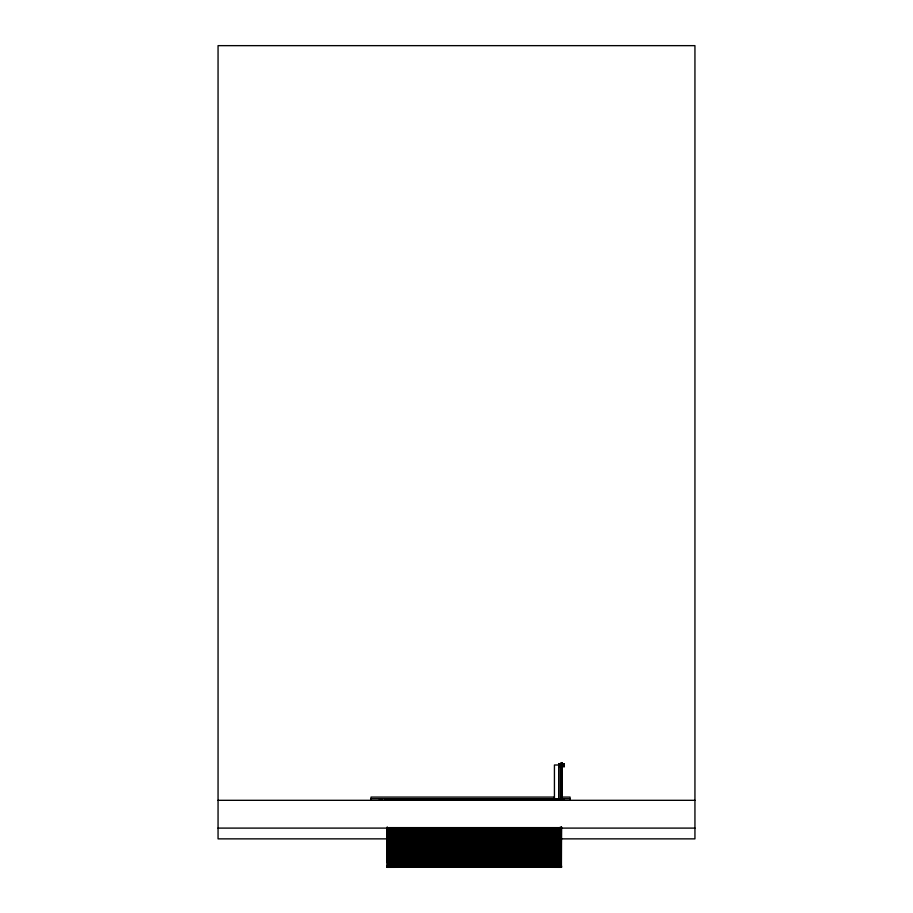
<?xml version="1.0" encoding="UTF-8"?>
<svg xmlns="http://www.w3.org/2000/svg" width="913" height="913" viewBox="0 0 913 913"><rect width="100%" height="100%" fill="white"/><g stroke="black" fill="none" stroke-linecap="round" stroke-linejoin="round"><path stroke-width="1.37" d="M387.329 858.14L387.329 859.875L561.404 859.875M387.329 857.672L387.329 856.736M387.329 854.876L387.329 853.917M387.329 853.45L387.329 851.099M387.329 850.631L387.329 849.695M387.329 846.408L387.329 844.057M387.329 837.78L387.329 840.017L561.404 840.017M387.329 836.331L387.329 838.568L561.404 838.568M387.329 835.361L387.329 837.118L561.404 837.118M387.329 865.638L387.329 867.35L387.238 866.106L561.267 866.209M387.329 864.554L387.329 843.578M387.329 840.679L387.329 843.395L561.404 843.395M387.329 839.23L387.329 840.496L561.404 840.508M387.329 834.881L387.329 836.16L561.404 836.16M387.329 833.432L387.329 834.71L561.404 834.71M387.329 831.983L387.329 833.261L561.404 833.261M387.329 830.533L387.329 831.811L561.404 831.811M387.329 829.084L387.329 830.362L561.404 830.362M387.329 827.635L387.329 828.913L561.404 828.913M388.71 866.871L388.71 828.148M404.858 866.426L404.858 865.296L406.65 865.296L406.65 866.426M542.379 866.426L542.379 865.296L544.182 865.296L544.182 866.426M550.048 864.166L550.048 854.351M558.745 800.016L558.745 763.747L560.936 763.747L560.936 762.675L561.963 762.675L561.963 799.856L561.963 765.904L561.952 789.665M558.904 763.747L558.733 766.977M561.552 826.961L561.404 867.35L387.329 866.871M562.123 763.77L564.28 763.77L564.28 766.429L563.675 766.429L564.28 764.341M387.238 826.938L387.238 867.35L561.552 866.882M561.404 865.604L561.552 867.339M563.732 764.74L563.675 766.852L564.28 766.852L564.28 763.725M563.675 766.429L563.743 764.638M559.726 763.747L558.904 765.551M405.155 866.563L406.148 866.699M543.68 866.699L542.881 866.699M561.404 866.768L560.331 866.859L560.331 827.018M558.836 763.542L558.836 764.17M562.123 764.695L564.28 764.638M563.675 766.281L564.28 766.281M554.453 797.083L371.02 797.083L371.02 800.313M561.552 797.083L570.089 797.083L570.089 800.313M371.02 798.704L570.089 798.704M382.387 799.263L379.351 799.24L382.399 799.32M385.16 799.24L563.857 799.24M218.059 800.313L694.941 800.313M388.744 827.635L561.404 827.635M218.059 828.102L694.941 828.102M387.329 828.433L561.404 828.433M388.744 829.563L561.404 829.575M387.329 829.883L561.404 829.883M387.329 831.321L561.404 831.332M388.744 832.462L561.404 832.462M387.329 832.77L561.404 832.77M387.329 834.22L561.404 834.22M388.744 835.361L561.404 835.361M387.329 835.669L561.404 835.669M388.744 836.81L561.404 836.81M387.329 837.609L561.404 837.609M388.744 837.78L561.404 837.78M388.744 838.26L561.404 838.26M387.454 838.864L218.059 838.864L218.059 45.65L694.941 45.65L694.941 838.864L561.13 838.864M387.329 839.058L561.404 839.058M388.744 839.709L561.404 839.709M387.329 841.466L561.404 841.466M561.404 841.946L387.329 841.946L387.329 842.916L561.404 842.916M388.744 842.608L561.404 842.608M387.329 844.365L561.404 844.365M387.329 844.845L561.404 844.845M388.744 844.993L561.404 844.993M388.744 845.461L561.404 845.461M387.329 845.792L561.404 845.792M387.329 846.26L561.404 846.26M388.744 846.876L561.404 846.876M387.329 847.196L561.404 847.196M387.329 847.663L561.404 847.812M388.744 848.28L561.404 848.28M387.329 848.599L561.404 848.611M387.329 849.079L561.404 849.079M388.744 849.695L561.404 849.695M387.329 850.014L561.404 850.014M387.329 850.482L561.404 850.482M387.329 851.418L561.404 851.418M387.329 851.886L561.404 851.897M388.744 852.514L561.404 852.514M387.329 852.833L561.404 852.833M387.329 853.301L561.404 853.301M387.329 854.237L561.404 854.237M387.329 854.739L561.404 854.751M388.744 855.321L561.404 855.321M387.329 855.698L561.404 855.698M387.329 856.12L561.404 856.12M387.329 857.056L561.404 857.056M387.329 857.524L561.404 857.524M388.744 858.14L561.404 858.14M387.329 858.46L561.404 858.471M387.329 858.939L561.404 858.939M387.329 860.343L561.404 860.343M388.744 860.948L561.404 860.948M387.329 861.279L561.404 861.279M387.329 861.758L561.404 861.758M388.744 862.363L561.404 862.363M387.329 862.705L561.404 862.705M388.744 863.15L561.404 863.15M388.744 863.299L561.404 863.299M388.744 863.766L561.404 863.766M388.744 864.086L561.404 864.086M388.744 864.554L561.404 864.554M406.65 865.433L404.858 865.433L404.858 866.049M544.182 865.433L542.379 865.433L542.379 866.049M404.858 865.958L406.65 866.049M542.379 865.958L544.182 866.049M387.329 866.391L561.404 866.391M387.329 866.768L388.71 866.768L388.71 828.045M387.443 867.053L387.626 866.003M561.21 867.053L561.027 866.003M561.027 864.748L561.21 867.316L561.404 827.178M558.745 765.003L554.431 764.991L554.431 799.902M561.21 827.532L561.21 843.372M558.745 763.747L558.745 765.311M558.733 765.904L558.733 799.012M551.121 827.783L551.121 850.186M551.121 854.351L551.121 864.166M550.048 827.783L550.048 850.186M544.182 865.296L544.182 865.958M474.908 827.794L474.908 850.186M474.908 854.363L474.908 864.166M473.824 827.794L473.824 850.186M473.824 854.363L473.824 864.166M406.65 865.296L406.65 865.958M398.616 827.794L398.616 850.186M398.616 854.363L398.616 864.166M397.543 827.794L397.543 850.186M397.543 854.363L397.543 864.166M387.443 827.532L387.443 843.372M387.443 864.931L387.397 867.35M560.936 763.747L560.902 799.16L560.936 763.747M562.123 763.051L561.963 765.414L562.123 763.051"/></g></svg>
